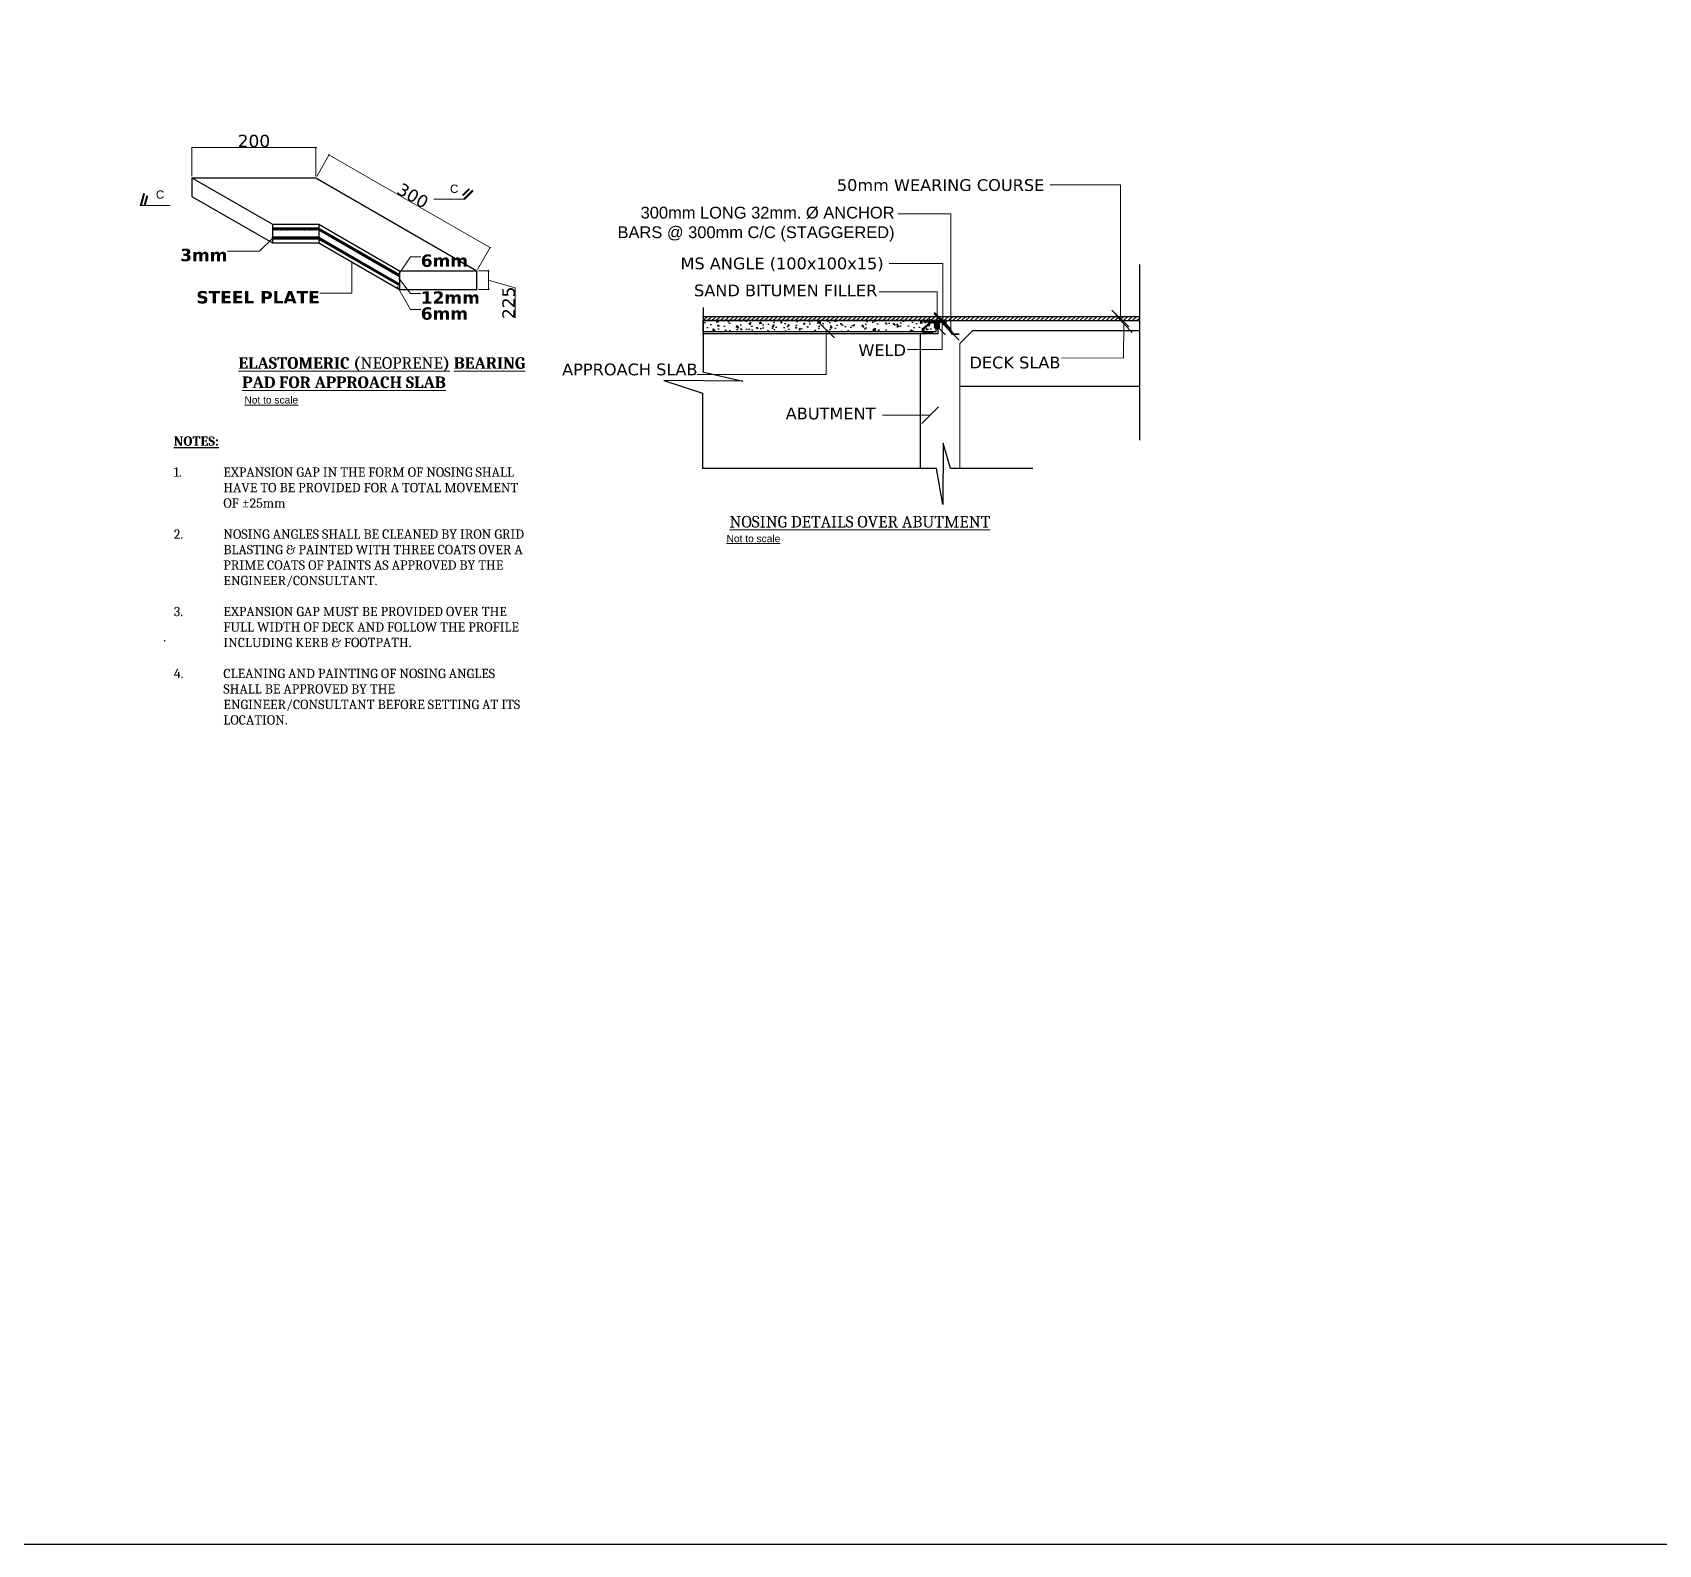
# Model space of a CAD drawing. Header units: millimetres. Extents: x 1231188 to 3899118, y -5478610 to -489530.
# Drawn here: x 3842769 to 3862452, y -2831114 to -2812809 of the extents above; entities that cross this region are included whole.
import ezdxf

# ---------------------------------------------------------------- set-up
doc = ezdxf.new("R2010")
doc.units = ezdxf.units.MM
doc.header["$LTSCALE"] = 25
doc.header["$MEASUREMENT"] = 0
doc.header["$PDMODE"] = 3
doc.layers.get('0').update_dxf_attribs({"lineweight": 13})
doc.layers.get('Defpoints').update_dxf_attribs({"color": 230, "lineweight": 9})
doc.layers.add('Circle', color=230, linetype='Continuous')
for name, color, linetype, lineweight in [('COL', 240, 'Continuous', 40), ('HAJ', 191, 'Continuous', 15), ('text', 7, 'Continuous', 18)]:
    doc.layers.add(name, color=color, linetype=linetype, lineweight=lineweight)
doc.styles.add('AR', font='arial.ttf')
doc.styles.add('ARIAL', font='arial.ttf', dxfattribs={"height": 400})
doc.styles.get("Standard").update_dxf_attribs({"font": 'swissl.ttf'})
doc.styles.add('swis lt cn bt', font='verdana.ttf')
doc.dimstyles.new('meter', dxfattribs={"dimtxt": 150, "dimasz": 5, "dimexe": 3, "dimexo": 4, "dimgap": 1, "dimtad": 1, "dimdec": 0, "dimzin": 0, "dimdsep": 46, "dimtxsty": 'swis lt cn bt', "dimblk": 'OBLIQUE', "dimcen": 3, "dimdle": 3, "dimclrd": 8, "dimclre": 8, "dimclrt": 7, "dimadec": 0, "dimazin": 0, "dimtfac": 1, "dimtdec": 0, "dimtofl": 0, "dimtmove": 1, "dimatfit": 2, "dimldrblk": 'OBLIQUE', "dimfxl": 1, "dimtolj": 1, "dimtzin": 0, "dimlwd": 9, "dimlwe": 9, "dimarcsym": 0})
pattern_1 = [(45, (-18040501.0094, 9230381.9816), (-3.3145630368, 3.3145630368), [])]
pattern_2 = [(45, (-18040501.0094, 9230366.9816), (-3.3145630368, 3.3145630368), [])]
pattern_3 = [(135, (5144107.11207, -2556025.7374), (0.46845824254, 0.46845824254), [])]

# ---------------------------------------------------------------- blocks, each defined once
blk = doc.blocks.new('_Oblique')
at = {"color": 0, "linetype": 'ByBlock', "lineweight": -2}
blk.add_line((-0.5, -0.5), (0.5, 0.5), dxfattribs=at)
blk = doc.blocks.new('*D101')
at = {"layer": 'Defpoints', "color": 0, "lineweight": -2, "ltscale": 100, "transparency": 16777216}
for p in [(3846199, -2814203), (3844699, -2814569), (3846199, -2814569)]:
    blk.add_point(p, dxfattribs=at)
at = {"layer": 'text', "color": 8, "lineweight": 9, "ltscale": 100, "transparency": 16777216}
for p, q in [((3844696, -2814203), (3846202, -2814203)), ((3844699, -2814549), (3844699, -2814200)), ((3846199, -2814549), (3846199, -2814200))]:
    blk.add_line(p, q, dxfattribs=at)
at = {"layer": 'text', "color": 8, "lineweight": 9, "ltscale": 100, "transparency": 16777216, "xscale": 15, "yscale": 15, "zscale": 15, "rotation": 180}
blk.add_blockref('_Oblique', (3844699, -2814203), dxfattribs=at)
at = {"layer": 'text', "color": 8, "lineweight": 9, "ltscale": 100, "transparency": 16777216, "xscale": 15, "yscale": 15, "zscale": 15}
blk.add_blockref('_Oblique', (3846199, -2814203), dxfattribs=at)
at = {"layer": 'text', "color": 7, "lineweight": -2, "ltscale": 100, "transparency": 16777216, "insert": (3845449, -2814124), "char_height": 25, "attachment_point": 5, "style": 'swis lt cn bt'}
blk.add_mtext('\\A1;{\\H6x;200}', dxfattribs=at)
blk = doc.blocks.new('*D102')
at = {"layer": 'Defpoints', "color": 0, "lineweight": -2, "ltscale": 100, "transparency": 16777216}
for p in [(3846199, -2814569), (3848308, -2815416), (3848147, -2815694)]:
    blk.add_point(p, dxfattribs=at)
at = {"layer": 'text', "color": 8, "lineweight": 9, "ltscale": 100, "transparency": 16777216}
for p, q in [((3846209, -2814552), (3846361, -2814288)), ((3846357, -2814289), (3848311, -2815417)), ((3848157, -2815677), (3848310, -2815413))]:
    blk.add_line(p, q, dxfattribs=at)
at = {"layer": 'text', "color": 8, "lineweight": 9, "ltscale": 100, "transparency": 16777216, "xscale": 15, "yscale": 15, "zscale": 15}
for p, rotation in [((3846359, -2814291), 149.9999999999984), ((3848308, -2815416), 329.9999999999984)]:
    blk.add_blockref('_Oblique', p, dxfattribs=dict(at, rotation=rotation))
at = {"layer": 'text', "color": 7, "lineweight": -2, "ltscale": 100, "transparency": 16777216, "insert": (3847373, -2814785), "char_height": 25, "attachment_point": 5, "rotation": 330, "style": 'swis lt cn bt'}
blk.add_mtext('\\A1;{\\H6x;300}', dxfattribs=at)
blk = doc.blocks.new('*D103')
at = {"layer": 'Defpoints', "color": 0, "lineweight": -2, "ltscale": 100, "transparency": 16777216}
for p in [(3848147, -2815694), (3848147, -2815919), (3848288, -2815919)]:
    blk.add_point(p, dxfattribs=at)
at = {"layer": 'text', "color": 8, "lineweight": 9, "ltscale": 100, "transparency": 16777216}
for p, q in [((3848167, -2815694), (3848291, -2815694)), ((3848288, -2815691), (3848288, -2815922)), ((3848167, -2815919), (3848291, -2815919)), ((3848288, -2815806), (3848612, -2815900)), ((3848612, -2815900), (3848612, -2816265))]:
    blk.add_line(p, q, dxfattribs=at)
at = {"layer": 'text', "color": 8, "lineweight": 9, "ltscale": 100, "transparency": 16777216, "xscale": 15, "yscale": 15, "zscale": 15}
for p, rotation in [((3848288, -2815694), 90), ((3848288, -2815919), 270)]:
    blk.add_blockref('_Oblique', p, dxfattribs=dict(at, rotation=rotation))
at = {"layer": 'text', "color": 7, "lineweight": -2, "ltscale": 100, "transparency": 16777216, "insert": (3848533, -2816082), "char_height": 25, "attachment_point": 5, "rotation": 90, "style": 'swis lt cn bt'}
blk.add_mtext('\\A1;{\\H6x;225}', dxfattribs=at)

msp = doc.modelspace()

# ---------------------------------------------------------------- hatches: boundary and pattern name
at = {"lineweight": -2, "ltscale": 100}
h = msp.add_hatch(dxfattribs=at)
h.set_pattern_fill('AR-CONC', color=2, scale=26.5, style=0)
h.set_pattern_definition([(130, (5144107.11, -2556025.74), (-190.073948, -16.629316), [19.875, -218.625]), (185, (5144107.11, -2556025.74), (36.769103, 199.330915), [15.9, -174.9]), (79.5486, (5144091.27, -2556027.12), (-153.304986, 182.701479), [16.89115, -185.80266]), (133.8158, (5144107.11, -2555972.74), (-282.818878, -43.86254), [29.8125, -327.9375]), (83.3644, (5144083.54, -2555976.4), (-247.685617, 258.141236), [25.336726, -278.703945]), (188.8158, (5144107.1, -2555972.74), (-247.685415, 258.14143), [23.85, -262.35]), (159, (5144080.61, -2555985.99), (-158.180369, -106.694006), [19.875, -218.625]), (214, (5144080.61, -2555985.99), (-64.478563, 192.164762), [15.9, -174.9]), (108.5486, (5144067.43, -2555994.88), (-222.658997, 85.470582), [16.89115, -185.80266]), (142.5, (5144107.11, -2556025.74), (-3.2223617, 88.2168713), [0, -172.78, 0, -177.55, 0, -175.5625]), (172.5, (5144107.11, -2556025.74), (-69.7134274, 104.5191036), [0, -101.23, 0, -168.805, 0, -66.9125]), (212.5, (5144166.21, -2556025.74), (-141.4629456, -5.977041), [0, -66.25, 0, -206.7, 0, -274.275]), (222.5, (5144192.71, -2556025.74), (-154.544335, 26.52782), [0, -86.125, 0, -137.27, 0, -194.775])])
h.paths.add_polyline_path([(3853704.17105, -2816434.63479), (3850887.18061, -2816434.63479), (3850887.18061, -2816297.88535), (3853704.17105, -2816297.88535)])
h = msp.add_hatch(dxfattribs=at)
h.set_pattern_fill('ANSI31', color=1, scale=300, style=0)
h.set_pattern_definition([(45, (-372189.67, -381345.124), (-26.5165043, 26.5165043), [])])
h.paths.add_polyline_path([(3856168.01062, -2816245.84478), (3850888.45377, -2816245.84478), (3850888.45377, -2816297.88535), (3853704.17105, -2816297.88535), (3853834.52164, -2816297.88535), (3856168.01062, -2816297.88535)])
h = msp.add_hatch(dxfattribs=at)
h.set_pattern_fill('ANSI31', color=2, scale=15.9, style=0)
h.set_pattern_definition([(45, (2563326.2817, -2556025.7374), (-1.4053747276, 1.4053747276), [])])
h.paths.add_polyline_path([(3853599.75796, -2816298.12178), (3853704.66696, -2816298.12178), (3853704.66696, -2816313.52851), (3853599.75796, -2816313.52851)])
h.paths.add_polyline_path([(3853704.2651, -2816313.51443), (3853687.44717, -2816313.51443), (3853687.44717, -2816383.47795), (3853704.2651, -2816383.47795)])
h = msp.add_hatch(dxfattribs=at)
h.set_pattern_fill('ANSI31', color=2, scale=5.3, style=0)
h.set_pattern_definition(pattern_3)
h.paths.add_polyline_path([(3853728.52164, -2816299.4615), (3853704.17105, -2816299.4615), (3853703.9573, -2816397.88269), (3853728.31637, -2816397.88269)])
h = msp.add_hatch(dxfattribs=at)
h.set_pattern_fill('ANSI31', color=2, scale=15.9, style=0)
h.set_pattern_definition([(135, (5144107.112, -2556025.7374), (1.4053747276, 1.4053747276), [])])
h.paths.add_polyline_path([(3853833.63577, -2816298.12178), (3853728.72677, -2816298.12178), (3853728.72677, -2816313.52851), (3853833.63577, -2816313.52851)])
h.paths.add_polyline_path([(3853729.12862, -2816313.51443), (3853745.94655, -2816313.51443), (3853745.94655, -2816383.47795), (3853729.12862, -2816383.47795)])
h = msp.add_hatch(dxfattribs=at)
h.set_pattern_fill('ANSI31', color=2, scale=5.3, style=0)
h.set_pattern_definition(pattern_3)
h.paths.add_polyline_path([(3853665.04607, -2816457.91937), (3853550.68927, -2816457.91937), (3853550.68927, -2816434.60101), (3853665.04607, -2816434.60101)])
at = {"layer": 'COL', "lineweight": -2, "ltscale": 100}
h = msp.add_hatch(dxfattribs=at)
h.set_pattern_fill('ANSI31', color=256, scale=37.5, style=0)
h.set_pattern_definition(pattern_1)
h.paths.add_polyline_path([(3846235.56815, -2815176.40404), (3845673.06815, -2815176.40404), (3845673.06815, -2815198.90404), (3846235.56815, -2815198.90404)])
h = msp.add_hatch(dxfattribs=at)
h.set_pattern_fill('ANSI31', color=256, scale=37.5, style=0)
h.set_pattern_definition(pattern_2)
h.paths.add_polyline_path([(3846235.56815, -2815288.90404), (3845673.06815, -2815288.90404), (3845673.06815, -2815311.40404), (3846235.56815, -2815311.40404)])
h = msp.add_hatch(dxfattribs=at)
h.set_pattern_fill('ANSI31', color=256, scale=37.5, style=0)
h.set_pattern_definition(pattern_1)
h.paths.add_polyline_path([(3846235.56815, -2815176.40404), (3846235.56815, -2815198.90404), (3847209.84673, -2815761.40404), (3847209.84673, -2815738.90404)])
h = msp.add_hatch(dxfattribs=at)
h.set_pattern_fill('ANSI31', color=256, scale=37.5, style=0)
h.set_pattern_definition(pattern_2)
h.paths.add_polyline_path([(3846235.56815, -2815288.90404), (3846235.56815, -2815311.40404), (3847209.84673, -2815873.90404), (3847209.84673, -2815851.40404)])

# ---------------------------------------------------------------- linework, layer by layer
at = {"lineweight": -2, "ltscale": 100}
for p, q in [((3845673.06815, -2815131.40404), (3845673.06815, -2815356.40404)), ((3847209.84673, -2815693.90404), (3847209.84673, -2815918.90404))]:
    msp.add_line(p, q, dxfattribs=at)
at = {"color": 2, "lineweight": -2, "ltscale": 100}
for p, q in [((3856168.01062, -2815617.14135), (3856168.01062, -2817743.13654)), ((3853834.52164, -2816297.88535), (3850887.18061, -2816297.88535)), ((3850888.45377, -2816138.88535), (3850888.45377, -2816916.74356)), ((3853544.35369, -2816398.34146), (3853639.72085, -2816313.57354)), ((3853648.15119, -2816322.64757), (3853559.99172, -2816402.59984)), ((3853672.6727, -2816322.64757), (3853648.15119, -2816322.64757)), ((3853672.6727, -2816313.75085), (3853672.6727, -2816322.64757)), ((3853758.56641, -2816321.96927), (3853758.56641, -2816313.52851)), ((3853804.57418, -2816321.96927), (3853758.56641, -2816321.96927)), ((3853906.90962, -2816465.133), (3853804.57418, -2816321.96927)), ((3853809.94361, -2816313.52851), (3853913.3136, -2816455.92668)), ((3853728.52164, -2816456.88535), (3850879.84467, -2816456.88535)), ((3853516.52163, -2818087.38133), (3853516.52164, -2816456.88535)), ((3853544.35369, -2816419.63617), (3853544.35369, -2816398.34146)), ((3853559.99172, -2816419.63617), (3853544.35369, -2816419.63617)), ((3853559.99172, -2816402.59984), (3853559.99172, -2816419.63617)), ((3853981.19237, -2816465.133), (3853906.90962, -2816465.133)), ((3853913.3136, -2816455.92668), (3853981.19237, -2816455.92668)), ((3853981.19237, -2816455.92668), (3853981.19237, -2816465.133)), ((3851366.87379, -2817029.28805), (3850413.05691, -2817020.63057)), ((3850413.05691, -2817020.63057), (3850881.29134, -2817176.46248)), ((3850880.18838, -2816916.74356), (3851366.87379, -2817029.28805)), ((3850881.29134, -2817176.46248), (3850881.29134, -2818087.38133)), ((3853792.37327, -2817781.19738), (3853787.43135, -2818521.964)), ((3853881.40485, -2818086.15138), (3853792.37327, -2817781.19738)), ((3853713.2341, -2818087.38133), (3850881.29134, -2818087.38133)), ((3853787.43135, -2818521.964), (3853713.2341, -2818087.38133)), ((3854879.70759, -2818086.15138), (3853881.40485, -2818086.15138))]:
    msp.add_line(p, q, dxfattribs=at)
at = {"color": 4, "lineweight": -2, "ltscale": 100}
for p, q in [((3850880.18838, -2816245.84478), (3856168.01062, -2816245.84478)), ((3853834.52164, -2816297.88535), (3856168.01062, -2816297.88535)), ((3854152.52164, -2816417.13535), (3856168.01062, -2816417.13535)), ((3853993.52164, -2817092.88535), (3856168.01062, -2817092.88535))]:
    msp.add_line(p, q, dxfattribs=at)
at = {"color": 1, "lineweight": -2, "ltscale": 100}
msp.add_line((3853728.52164, -2816297.88535), (3853728.52164, -2816456.88535), dxfattribs=at)
at = {"color": 2, "ltscale": 100}
msp.add_line((3854152.52164, -2816417.13535), (3853993.52164, -2816576.13535), dxfattribs=at)
at = {"color": 3, "ltscale": 100}
msp.add_line((3853993.52164, -2818086.15138), (3853993.52164, -2816576.13535), dxfattribs=at)
at = {"color": 2, "lineweight": -2, "ltscale": 100}
for points in [[(3853704.17105, -2816434.63479), (3850887.18061, -2816434.63479), (3850887.18061, -2816297.88535), (3853704.17105, -2816297.88535)], [(3853599.75796, -2816298.12178), (3853704.66696, -2816298.12178), (3853704.66696, -2816313.52851), (3853599.75796, -2816313.52851)], [(3853704.2651, -2816313.51443), (3853687.44717, -2816313.51443), (3853687.44717, -2816383.47795), (3853704.2651, -2816383.47795)], [(3853728.52164, -2816299.4615), (3853704.17105, -2816299.4615), (3853703.9573, -2816397.88269), (3853728.31637, -2816397.88269)], [(3853833.63577, -2816298.12178), (3853728.72677, -2816298.12178), (3853728.72677, -2816313.52851), (3853833.63577, -2816313.52851)], [(3853729.12862, -2816313.51443), (3853745.94655, -2816313.51443), (3853745.94655, -2816383.47795), (3853729.12862, -2816383.47795)], [(3853665.04607, -2816457.91937), (3853550.68927, -2816457.91937), (3853550.68927, -2816434.60101), (3853665.04607, -2816434.60101)]]:
    msp.add_lwpolyline(points, close=True, dxfattribs=at)
at = {"layer": 'Circle', "color": 7}
msp.add_line((3844365.55537, -2820166.96158), (3844365.55537, -2820179.49525), dxfattribs=at)
at = {"layer": 'COL', "lineweight": -2, "ltscale": 100}
for p, q in [((3844698.78957, -2814568.90404), (3845673.06815, -2815131.40404)), ((3844698.78957, -2814568.90404), (3846198.78957, -2814568.90404)), ((3844698.78957, -2814568.90404), (3844698.78957, -2814793.90404)), ((3846198.78957, -2814568.90404), (3848147.34673, -2815693.90404)), ((3844698.78957, -2814793.90404), (3845673.06815, -2815356.40404)), ((3845673.06815, -2815131.40404), (3846235.56815, -2815131.40404)), ((3846235.56815, -2815131.40404), (3847209.84673, -2815693.90404)), ((3846235.56815, -2815131.40404), (3846235.56815, -2815356.40404)), ((3846235.56815, -2815176.40404), (3845673.06815, -2815176.40404)), ((3846235.56815, -2815198.90404), (3845673.06815, -2815198.90404)), ((3846235.56815, -2815288.90404), (3845673.06815, -2815288.90404)), ((3846235.56815, -2815311.40404), (3845673.06815, -2815311.40404)), ((3846235.56815, -2815176.40404), (3847209.84673, -2815738.90404)), ((3846235.56815, -2815198.90404), (3847209.84673, -2815761.40404)), ((3846235.56815, -2815288.90404), (3847209.84673, -2815851.40404)), ((3846235.56815, -2815311.40404), (3847209.84673, -2815873.90404)), ((3845673.06815, -2815356.40404), (3846235.56815, -2815356.40404)), ((3846235.56815, -2815356.40404), (3847209.84673, -2815918.90404)), ((3847209.84673, -2815693.90404), (3848147.34673, -2815693.90404)), ((3848147.34673, -2815918.90404), (3848147.34673, -2815693.90404)), ((3847209.84673, -2815918.90404), (3848147.34673, -2815918.90404))]:
    msp.add_line(p, q, dxfattribs=at)
at = {"layer": 'Defpoints', "lineweight": -2, "ltscale": 100}
msp.add_lwpolyline([(3823085.18358, -2791767.57677), (3891240.19167, -2791767.57677), (3891240.19167, -2831114.31957), (3823085.18358, -2831114.31957)], close=True, dxfattribs=at)
at = {"layer": 'text'}
for p, q in [((3844435.15412, -2814901.82727), (3844067.68263, -2814901.82727)), ((3847625.38023, -2814827.82866), (3847992.85172, -2814827.82866))]:
    msp.add_line(p, q, dxfattribs=at)
at = {"layer": 'text', "const_width": 25}
for points in [[(3844080.29041, -2814903.2308), (3844120.39599, -2814756.38972)], [(3847975.49548, -2814783.47159), (3848057.04793, -2814701.91914)], [(3847992.85172, -2814827.82866), (3848100.48712, -2814720.19325)], [(3844127.41678, -2814896.31029), (3844157.8037, -2814785.05275)]]:
    msp.add_lwpolyline(points, dxfattribs=at)

# ---------------------------------------------------------------- texts
at = {"color": 4, "lineweight": -2, "ltscale": 100}
for s, insert, char_height, width, attachment_point, style in [('50mm WEARING COURSE ', (3855017.31888, -2814585.10697), 142.464, 2930.5174594, 3, 'swis lt cn bt'), ('{\\fArial|b0|i0|c0|p34;300mm LONG 32mm. %%C ANCHOR BARS @ 300mm C/C (STAGGERED)}', (3853204.38082, -2814918.68555), 142.464, 3443.1693468, 3, 'swis lt cn bt'), ('MS ANGLE (100x100x15) ', (3853071.96224, -2815533.52318), 142.464, 2930.5174594, 3, 'swis lt cn bt'), ('SAND BITUMEN FILLER', (3852994.96057, -2815860.38386), 142.464, 2930.5174594, 3, 'swis lt cn bt'), ('WELD', (3853342.92158, -2816583.35417), 142.464, 2930.5174594, 3, 'swis lt cn bt'), ('APPROACH SLAB', (3850818.93052, -2816817.16086), 142.464, 2930.5174594, 3, 'swis lt cn bt'), ('DECK SLAB', (3855212.6755, -2816733.30084), 142.464, 2930.5174594, 3, 'swis lt cn bt'), ('ABUTMENT', (3852973.91037, -2817350.07635), 142.464, 2930.5174594, 3, 'swis lt cn bt'), ('{\\fCambria|b1|i0|c0|p18;\\LNOTES:\\P\\P\\pi-600,l600,t600;\\fCambria|b0|i0|c0|p18;\\l1.^IEXPANSION GAP IN THE FORM OF NOSING SHALL HAVE TO BE PROVIDED FOR A TOTAL MOVEMENT OF ±25mm\\P\\pi0,l0,tz;\\P\\pi-600,l600,t600;2.^INOSING ANGLES SHALL BE CLEANED BY IRON GRID BLASTING & PAINTED WITH THREE COATS OVER A PRIME COATS OF PAINTS AS APPROVED BY THE ENGINEER/CONSULTANT.\\P\\pi0,l0,tz;\\P\\pi-600,l600,t600;3.^IEXPANSION GAP MUST BE PROVIDED OVER THE FULL WIDTH OF DECK AND FOLLOW THE PROFILE INCLUDING KERB & FOOTPATH.\\P\\pi0,l0,tz;\\P\\pi-600,l600,t600;4.^ICLEANING AND PAINTING OF NOSING ANGLES SHALL BE APPROVED BY THE ENGINEER/CONSULTANT BEFORE SETTING AT ITS LOCATION.}', (3844479.06157, -2817699.86326), 112.5, 4301.4881757, 1, 'ARIAL')]:
    msp.add_mtext(s, dxfattribs=dict(at, insert=insert, char_height=char_height, width=width, attachment_point=attachment_point, style=style))
at = {"layer": 'HAJ', "color": 0, "ltscale": 15, "char_height": 140, "width": 11618.7817325}
for s, insert, attachment_point in [('\\pt1400;{\\fCambria|b1|i0|c0|p18;\\LELASTOMERIC (\\fCambria|b0|i0|c0|p18;\\C256;NEOPRENE\\fCambria|b1|i0|c0|p18;\\C0;) BEARING\\P\\ptz; PAD FOR APPROACH SLAB}', (3845261.45037, -2817115.80781), 7), ('{\\fArial|b0|i0|c0|p34;\\H0.6298x;\\LNot to scale}', (3845984.82392, -2817302.8753), 9), ('{\\fCambria|b0|i0|c0|p18;\\LNOSING DETAILS OVER ABUTMENT}', (3854363.74595, -2818803.67109), 9), ('{\\fArial|b0|i0|c0|p34;\\H0.6298x;\\LNot to scale}', (3851821.34417, -2818980.99435), 9)]:
    msp.add_mtext(s, dxfattribs=dict(at, insert=insert, attachment_point=attachment_point))
at = {"layer": 'text', "char_height": 100, "width": 4965.6862745, "attachment_point": 1, "style": 'AR'}
for insert in [(3844262.33775, -2814721.0497), (3847823.29228, -2814650.76468)]:
    msp.add_mtext('C', dxfattribs=dict(at, insert=insert))
at = {"layer": 'text', "color": 7, "lineweight": -2, "ltscale": 100, "char_height": 150, "style": 'swis lt cn bt'}
for s, insert, width, attachment_point in [('\\A1;{\\fVerdana|b1|i0|c0|p34;3mm}', (3845128.24878, -2815580.77599), 568.356951, 9), ('\\A1;{\\fVerdana|b1|i0|c0|p34;6mm}', (3847468.76354, -2815649.17721), 568.356951, 7), ('\\A1;{\\fVerdana|b1|i0|c0|p34;STEEL PLATE}', (3846246.71421, -2816092.2551), 1483.6692411, 9), ('\\A1;{\\fVerdana|b1|i0|c0|p34;12mm}', (3847468.76354, -2816093.56913), 568.356951, 7), ('\\A1;{\\fVerdana|b1|i0|c0|p34;6mm}', (3847468.76354, -2816289.43062), 568.356951, 7)]:
    msp.add_mtext(s, dxfattribs=dict(at, insert=insert, width=width, attachment_point=attachment_point))

# ---------------------------------------------------------------- dimensions: what is measured, and where the dimension line sits
at = {"layer": 'text', "lineweight": -2, "ltscale": 100}
for p1, p2, distance, text, picture, middle in [((3844698.78957, -2814568.90404), (3846198.78957, -2814568.90404), 366.18659, '{\\H6x;200}', '*D101', (3845448.78957, -2814123.59455)), ((3846198.78957, -2814568.90404), (3848147.34673, -2815693.90404), 321.32288, '{\\H6x;300}', '*D102', (3847373.29104, -2814784.60782))]:
    dim = msp.add_aligned_dim(p1=p1, p2=p2, distance=distance, text=text, dimstyle='meter', override={"dimtxt": 25, "dimasz": 15, "dimexo": 20, "dimpost": 'mm', "dimfxl": 50}, dxfattribs=at)
    dim.commit()
    dim.dimension.update_dxf_attribs({"geometry": picture, "text_midpoint": middle})
dim = msp.add_linear_dim(base=(3848287.82192, -2815918.90404), p1=(3848147.34673, -2815693.90404), p2=(3848147.34673, -2815918.90404), angle=90, text='{\\H6x;225}', dimstyle='meter', override={"dimtxt": 25, "dimasz": 15, "dimexo": 20, "dimpost": 'mm', "dimfxl": 50}, dxfattribs=at)
dim.commit()
dim.dimension.update_dxf_attribs({"geometry": '*D103', "text_midpoint": (3848611.88731, -2815901.08145), "dimtype": 160})

# ---------------------------------------------------------------- leaders
at = {"color": 2, "lineweight": -2, "ltscale": 100}
for points in [[(3855937.87781, -2816272.71896), (3855937.87781, -2814653.96836), (3855086.33651, -2814653.96836)], [(3853885.69697, -2816431.55364), (3853885.69697, -2815002.96503), (3853242.91346, -2815002.96503)], [(3853788.47445, -2816299.43335), (3853788.1068, -2815607.38062), (3853140.97988, -2815607.38062)], [(3853719.16782, -2816367.80807), (3853719.79198, -2815950.85987), (3853016.22623, -2815948.67298)], [(3853782.56638, -2816313.32586), (3853782.56638, -2816645.46256), (3853359.39921, -2816645.46256)], [(3852374.50293, -2816405.00908), (3852374.50293, -2816949.49172), (3850815.94401, -2816948.04456)], [(3855981.11353, -2816337.69228), (3855975.52678, -2816750.4942), (3855223.47901, -2816749.44766)], [(3853634.91572, -2817443.09107), (3853059.66899, -2817443.09107)]]:
    msp.add_leader(points, dimstyle='meter', override={"dimtxt": 300, "dimasz": 202.5, "dimgap": 1, "dimtad": 0, "dimpost": '', "dimclre": 5, "dimfxl": 25, "dimfxlon": 1}, dxfattribs=at)
at = {"layer": 'text', "lineweight": -2, "ltscale": 100, "annotation_type": 0, "has_hookline": 1}
for points, hookline_direction, text_width in [([(3845672.9329, -2815303.90404), (3845515.91006, -2815455.21577), (3845129.24878, -2815455.21577)], 1, 552.75353), ([(3847209.84673, -2815721.29652), (3847345.95465, -2815523.61699), (3847467.76354, -2815523.61699)], 0, 553.35796), ([(3846634.37549, -2815586.65556), (3846634.37549, -2815966.69489), (3846247.71421, -2815966.69489)], 1, 1471.18872), ([(3847188.93181, -2815888.86046), (3847345.95465, -2816163.8704), (3847467.76354, -2816163.8704)], 0, 553.35796), ([(3847209.84673, -2815794.23382), (3847345.95465, -2815968.00891), (3847467.76354, -2815968.00891)], 0, 686.73606)]:
    msp.add_leader(points, dimstyle='meter', override={"dimasz": 10, "dimgap": 1, "dimtad": 0}, dxfattribs=dict(at, hookline_direction=hookline_direction, text_width=text_width))

doc.saveas('drawing.dxf')
